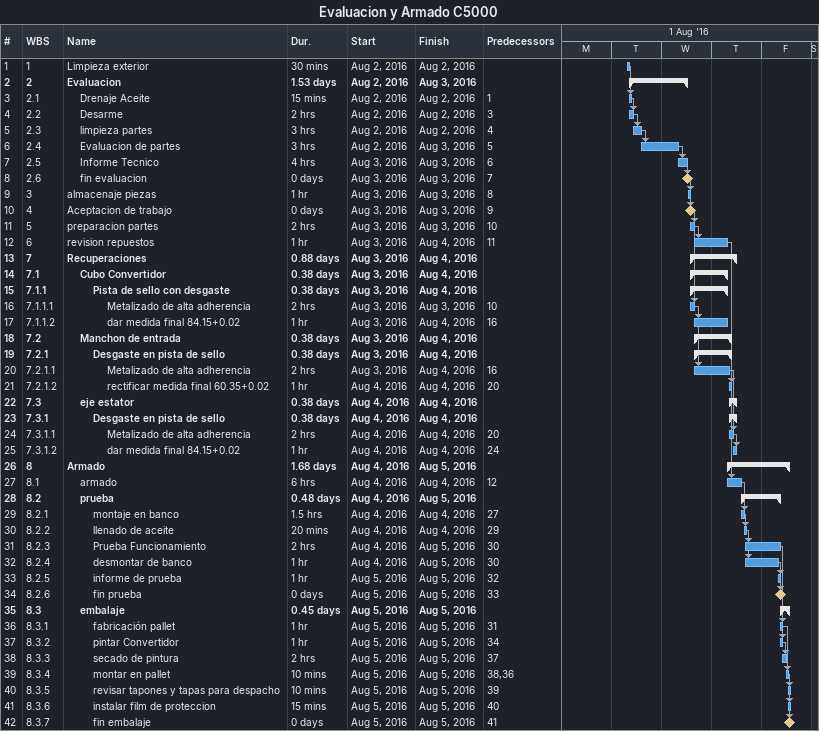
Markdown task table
Evaluacion y Armado C5000

| ID | WBS | Task | Duration | Start | Finish | Predecessors |
|---|---|---|---|---|---|---|
| 1 | 1 | Limpieza exterior | 30min | 2016-08-02 | 2016-08-02 |  |
| 2 | 2 | **Evaluacion** | 1.53d | 2016-08-02 | 2016-08-03 |  |
| 3 | 2.1 | Drenaje Aceite | 15min | 2016-08-02 | 2016-08-02 | 1 |
| 4 | 2.2 | Desarme | 2h | 2016-08-02 | 2016-08-02 | 3 |
| 5 | 2.3 | limpieza partes | 3h | 2016-08-02 | 2016-08-02 | 4 |
| 6 | 2.4 | Evaluacion de partes | 3h | 2016-08-02 | 2016-08-03 | 5 |
| 7 | 2.5 | Informe Tecnico | 4h | 2016-08-03 | 2016-08-03 | 6 |
| 8 | 2.6 | fin evaluacion | 0d | 2016-08-03 | 2016-08-03 | 7 |
| 9 | 3 | almacenaje piezas | 1h | 2016-08-03 | 2016-08-03 | 8 |
| 10 | 4 | Aceptacion de trabajo | 0d | 2016-08-03 | 2016-08-03 | 9 |
| 11 | 5 | preparacion partes | 2h | 2016-08-03 | 2016-08-03 | 10 |
| 12 | 6 | revision repuestos | 1h | 2016-08-03 | 2016-08-04 | 11 |
| 13 | 7 | **Recuperaciones** | 0.88d | 2016-08-03 | 2016-08-04 |  |
| 14 | 7.1 | **Cubo Convertidor** | 0.38d | 2016-08-03 | 2016-08-04 |  |
| 15 | 7.1.1 | **Pista de sello con desgaste** | 0.38d | 2016-08-03 | 2016-08-04 |  |
| 16 | 7.1.1.1 | Metalizado de alta adherencia | 2h | 2016-08-03 | 2016-08-03 | 10 |
| 17 | 7.1.1.2 | dar medida final 84.15+0.02 | 1h | 2016-08-03 | 2016-08-04 | 16 |
| 18 | 7.2 | **Manchon de entrada** | 0.38d | 2016-08-03 | 2016-08-04 |  |
| 19 | 7.2.1 | **Desgaste en pista de sello** | 0.38d | 2016-08-03 | 2016-08-04 |  |
| 20 | 7.2.1.1 | Metalizado de alta adherencia | 2h | 2016-08-03 | 2016-08-04 | 16 |
| 21 | 7.2.1.2 | rectificar medida final 60.35+0.02 | 1h | 2016-08-04 | 2016-08-04 | 20 |
| 22 | 7.3 | **eje estator** | 0.38d | 2016-08-04 | 2016-08-04 |  |
| 23 | 7.3.1 | **Desgaste en pista de sello** | 0.38d | 2016-08-04 | 2016-08-04 |  |
| 24 | 7.3.1.1 | Metalizado de alta adherencia | 2h | 2016-08-04 | 2016-08-04 | 20 |
| 25 | 7.3.1.2 | dar medida final 84.15+0.02 | 1h | 2016-08-04 | 2016-08-04 | 24 |
| 26 | 8 | **Armado** | 1.68d | 2016-08-04 | 2016-08-05 |  |
| 27 | 8.1 | armado | 6h | 2016-08-04 | 2016-08-04 | 12 |
| 28 | 8.2 | **prueba** | 0.48d | 2016-08-04 | 2016-08-05 |  |
| 29 | 8.2.1 | montaje en banco | 1.5h | 2016-08-04 | 2016-08-04 | 27 |
| 30 | 8.2.2 | llenado de aceite | 20min | 2016-08-04 | 2016-08-04 | 29 |
| 31 | 8.2.3 | Prueba Funcionamiento | 2h | 2016-08-04 | 2016-08-05 | 30 |
| 32 | 8.2.4 | desmontar de banco | 1h | 2016-08-04 | 2016-08-05 | 30 |
| 33 | 8.2.5 | informe de prueba | 1h | 2016-08-05 | 2016-08-05 | 32 |
| 34 | 8.2.6 | fin prueba | 0d | 2016-08-05 | 2016-08-05 | 33 |
| 35 | 8.3 | **embalaje** | 0.45d | 2016-08-05 | 2016-08-05 |  |
| 36 | 8.3.1 | fabricación pallet | 1h | 2016-08-05 | 2016-08-05 | 31 |
| 37 | 8.3.2 | pintar Convertidor | 1h | 2016-08-05 | 2016-08-05 | 34 |
| 38 | 8.3.3 | secado de pintura | 2h | 2016-08-05 | 2016-08-05 | 37 |
| 39 | 8.3.4 | montar en pallet | 10min | 2016-08-05 | 2016-08-05 | 38, 36 |
| 40 | 8.3.5 | revisar tapones y tapas para despacho | 10min | 2016-08-05 | 2016-08-05 | 39 |
| 41 | 8.3.6 | instalar film de proteccion | 15min | 2016-08-05 | 2016-08-05 | 40 |
| 42 | 8.3.7 | fin embalaje | 0d | 2016-08-05 | 2016-08-05 | 41 |
